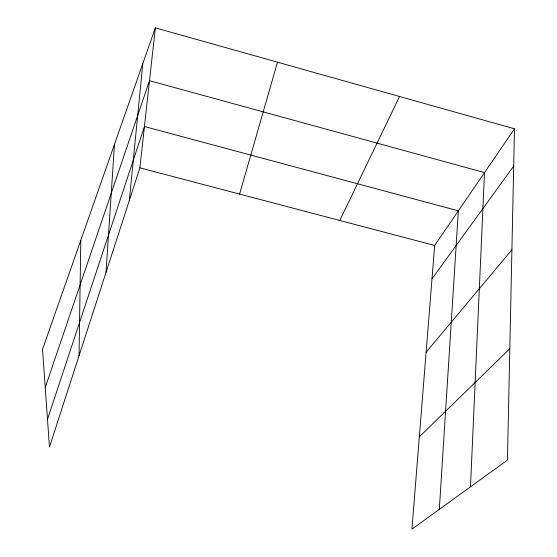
<?xml version="1.0" encoding="UTF-8"?>
<svg xmlns="http://www.w3.org/2000/svg" width="557" height="557" viewBox="0 0 557 557"><rect width="100%" height="100%" fill="white"/><g stroke="black" fill="none" stroke-linecap="round" stroke-linejoin="round"><path stroke-width="0.84" d="M79.052 355.7L80.779 240.346M514.48 128.806L507.441 460.089L411.936 529.15L434.669 245.463L514.48 128.806L155.354 27.85L42.52 349.364L49.476 447.062L139.877 167.824L155.354 27.85M470.484 486.811L484.513 172.607L149.513 80.681L45.235 387.477M439.32 509.349L458.355 210.838L144.444 126.523L47.498 419.317M106.011 272.422L114.498 144.277M129.328 200.409L142.801 63.63M239.58 194.087L277.49 62.182M339.777 220.475L399.536 96.493M431.995 278.806L513.686 166.097M426.112 352.268L511.911 249.759M419.33 436.841L509.808 348.71M139.877 167.824L434.669 245.463"/></g></svg>
